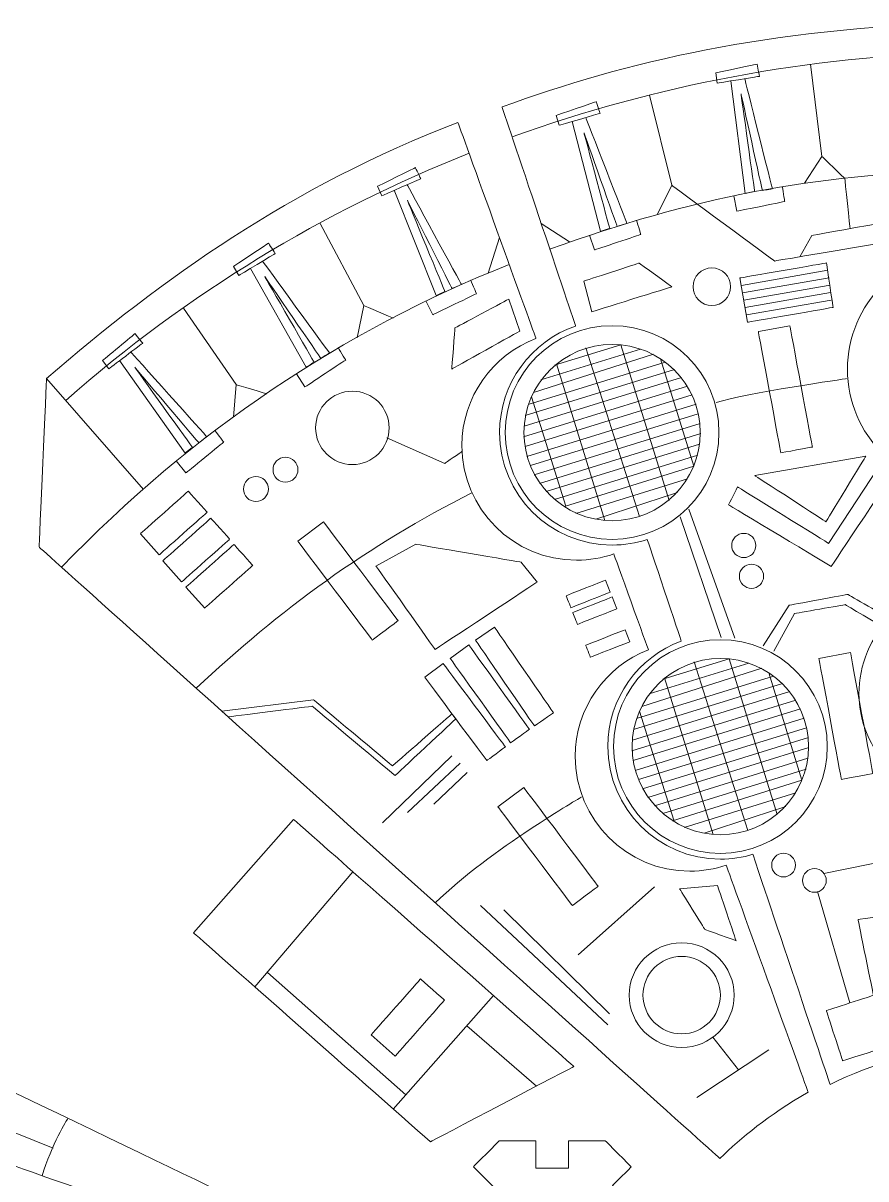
# Model space of a CAD drawing. Header units: centimetres. Extents: x -38.8 to 38.7, y -43.9 to 43.9.
# Drawn here: x -29.31 to -20.63, y -22.84 to -10.92 of the extents above; entities that cross this region are included whole.
import ezdxf

# ---------------------------------------------------------------- set-up
doc = ezdxf.new("R2010")
doc.units = ezdxf.units.CM
doc.header["$MEASUREMENT"] = 0
doc.layers.add('Layer 1', color=7, linetype='Continuous')

msp = doc.modelspace()

# ---------------------------------------------------------------- linework, layer by layer
at = {"layer": 'Layer 1', "color": 114, "lineweight": 20}
for centre, major_axis in [((-22.21483, -13.64057), (0, 0.19393)), ((-23.24247, -15.14398), (0, 1.10103)), ((-23.24247, -15.14398), (0, 0.90858)), ((-25.91899, -15.09576), (0, 0.37834)), ((-26.60842, -15.52758), (0, 0.12849)), ((-26.91269, -15.72602), (0, 0.12849)), ((-21.88561, -16.3081), (0, 0.1249)), ((-21.80623, -16.6256), (0, 0.1249)), ((-22.12686, -18.38089), (0, 1.10103)), ((-22.12686, -18.38089), (0, 0.90858)), ((-21.4755, -19.60217), (0, 0.1222)), ((-21.158, -19.76092), (0, 0.1222)), ((-22.52572, -20.94305), (0, 0.54001)), ((-22.52572, -20.94305), (0, 0.39878))]:
    msp.add_ellipse(centre, major_axis=major_axis, ratio=1, dxfattribs=at)
at = {"layer": 'Layer 1', "color": 250, "lineweight": 20}
for points, knots in [([(-22.12687, -19.54061), (-22.01049, -19.54061), (-21.89814, -19.52339), (-21.79216, -19.49149), (-21.79216, -19.49149), (-21.79216, -19.49149), (-20.99638, -21.86407), (-20.99638, -21.86407), (-20.99638, -21.86407), (-20.55687, -21.64382), (-20.09133, -21.51325), (-19.58624, -21.51892), (-19.58624, -21.51892), (-19.58624, -21.51892), (-19.58861, -19.08347), (-19.58861, -19.08347), (-19.58861, -19.08347), (-19.26893, -19.08085), (-18.97865, -18.95509), (-18.76275, -18.75135), (-18.76275, -18.75135), (-18.76275, -18.75135), (-18.76246, -18.74694), (-18.76246, -18.74694), (-18.76246, -18.74694), (-18.76246, -18.74694), (-18.51782, -17.30287), (-18.51782, -17.30287), (-18.51782, -17.30287), (-18.71992, -16.91531), (-19.12429, -16.64999), (-19.59097, -16.64706), (-19.59097, -16.64706), (-19.59097, -16.64706), (-19.59188, -15.71453), (-19.59188, -15.71453), (-19.59188, -15.71453), (-19.59188, -15.71453), (-19.59442, -15.71456), (-19.59442, -15.71456), (-19.59442, -15.71456), (-20.26965, -15.71456), (-20.81706, -15.16715), (-20.81706, -14.49189), (-20.81706, -14.49189), (-20.81706, -13.81666), (-20.26965, -13.26925), (-19.59442, -13.26925), (-19.59442, -13.26925), (-19.59442, -13.26925), (-19.59425, -13.26925), (-19.59425, -13.26925), (-19.59425, -13.26925), (-19.59425, -13.26925), (-19.59653, -10.92396), (-19.59653, -10.92396), (-19.59653, -10.92396), (-21.63523, -10.97004), (-23.1051, -11.32494), (-24.376, -11.78789), (-24.376, -11.78789), (-24.376, -11.78789), (-23.61841, -14.04659), (-23.61841, -14.04659), (-23.61841, -14.04659), (-24.07437, -14.20276), (-24.40219, -14.63508), (-24.40219, -15.14397), (-24.40219, -15.14397), (-24.40219, -15.78447), (-23.88296, -16.3037), (-23.24248, -16.3037), (-23.24248, -16.3037), (-23.11614, -16.3037), (-22.99454, -16.28343), (-22.88069, -16.24607), (-22.88069, -16.24607), (-22.88069, -16.24607), (-22.52953, -17.29303), (-22.52953, -17.29303), (-22.52953, -17.29303), (-22.97151, -17.4567), (-23.28658, -17.88199), (-23.28658, -18.38088), (-23.28658, -18.38088), (-23.28658, -19.02138), (-22.76735, -19.54061), (-22.12687, -19.54061)], [0, 0, 0, 0, 0.04347826, 0.04347826, 0.04347826, 0.04347827, 0.08695652, 0.08695652, 0.08695652, 0.08695653, 0.13043478, 0.13043478, 0.13043478, 0.13043479, 0.17391304, 0.17391304, 0.17391304, 0.17391305, 0.2173913, 0.2173913, 0.2173913, 0.21739131, 0.26086957, 0.26086957, 0.26086957, 0.26086958, 0.30434783, 0.30434783, 0.30434783, 0.30434784, 0.34782609, 0.34782609, 0.34782609, 0.3478261, 0.39130435, 0.39130435, 0.39130435, 0.39130436, 0.43478261, 0.43478261, 0.43478261, 0.43478262, 0.47826087, 0.47826087, 0.47826087, 0.47826088, 0.52173913, 0.52173913, 0.52173913, 0.52173914, 0.56521739, 0.56521739, 0.56521739, 0.5652174, 0.60869565, 0.60869565, 0.60869565, 0.60869566, 0.65217391, 0.65217391, 0.65217391, 0.65217392, 0.69565217, 0.69565217, 0.69565217, 0.69565218, 0.73913043, 0.73913043, 0.73913043, 0.73913044, 0.7826087, 0.7826087, 0.7826087, 0.78260871, 0.82608696, 0.82608696, 0.82608696, 0.82608697, 0.86956522, 0.86956522, 0.86956522, 0.86956523, 0.91304348, 0.91304348, 0.91304348, 0.91304349, 1, 1, 1, 1]), ([(-24.83121, -11.94714), (-26.55818, -12.61279), (-27.87698, -13.55651), (-29.07015, -14.58582), (-29.07015, -14.58582), (-29.07015, -14.58582), (-29.1479, -16.32373), (-29.1479, -16.32373), (-29.1479, -16.32373), (-29.1479, -16.32373), (-22.13085, -22.62743), (-22.13085, -22.62743), (-22.13085, -22.62743), (-21.90852, -22.41006), (-21.64062, -22.18659), (-21.2222, -21.9429), (-21.2222, -21.9429), (-21.2222, -21.9429), (-22.06667, -19.604), (-22.06667, -19.604), (-22.06667, -19.604), (-22.18463, -19.64354), (-22.31087, -19.66499), (-22.44213, -19.66499), (-22.44213, -19.66499), (-23.09421, -19.66499), (-23.62282, -19.13638), (-23.62282, -18.4843), (-23.62282, -18.4843), (-23.62282, -17.98259), (-23.30987, -17.55404), (-22.86856, -17.38304), (-22.86856, -17.38304), (-22.86856, -17.38304), (-23.22497, -16.39589), (-23.22497, -16.39589), (-23.22497, -16.39589), (-23.3455, -16.43739), (-23.47485, -16.45998), (-23.60948, -16.45998), (-23.60948, -16.45998), (-24.26156, -16.45998), (-24.79017, -15.93137), (-24.79017, -15.27929), (-24.79017, -15.27929), (-24.79017, -14.77421), (-24.47299, -14.34328), (-24.02697, -14.17463), (-24.02697, -14.17463), (-24.02697, -14.17463), (-24.83121, -11.94714), (-24.83121, -11.94714)], [0, 0, 0, 0, 0.07142857, 0.07142857, 0.07142857, 0.07142858, 0.14285714, 0.14285714, 0.14285714, 0.14285715, 0.21428571, 0.21428571, 0.21428571, 0.21428572, 0.28571429, 0.28571429, 0.28571429, 0.2857143, 0.35714286, 0.35714286, 0.35714286, 0.35714287, 0.42857143, 0.42857143, 0.42857143, 0.42857144, 0.5, 0.5, 0.5, 0.50000001, 0.57142857, 0.57142857, 0.57142857, 0.57142858, 0.64285714, 0.64285714, 0.64285714, 0.64285715, 0.71428571, 0.71428571, 0.71428571, 0.71428572, 0.78571429, 0.78571429, 0.78571429, 0.7857143, 0.85714286, 0.85714286, 0.85714286, 0.85714287, 1, 1, 1, 1]), ([(-26.5247, -19.13125), (-26.5247, -19.13125), (-27.55627, -20.3008), (-27.55627, -20.3008), (-27.55627, -20.3008), (-27.55627, -20.3008), (-25.11466, -22.45433), (-25.11466, -22.45433), (-25.11466, -22.45433), (-25.11466, -22.45433), (-23.6364, -21.67878), (-23.6364, -21.67878), (-23.6364, -21.67878), (-23.6364, -21.67878), (-26.5247, -19.13125), (-26.5247, -19.13125)], [0, 0, 0, 0, 0.2, 0.2, 0.2, 0.20000001, 0.4, 0.4, 0.4, 0.40000001, 0.6, 0.6, 0.6, 0.60000001, 1, 1, 1, 1]), ([(-26.92411, -24.16099), (-26.86213, -23.88307), (-26.76549, -23.57025), (-26.62678, -23.28149), (-26.62678, -23.28149), (-26.62678, -23.28149), (-35.13201, -19.19197), (-35.13201, -19.19197), (-35.13201, -19.19197), (-35.64276, -20.18892), (-35.91185, -21.03339), (-36.1599, -22.17421), (-36.1599, -22.17421), (-36.1599, -22.17421), (-26.92411, -24.16099), (-26.92411, -24.16099)], [0, 0, 0, 0, 0.2, 0.2, 0.2, 0.20000001, 0.4, 0.4, 0.4, 0.40000001, 0.6, 0.6, 0.6, 0.60000001, 1, 1, 1, 1]), ([(-24.71017, -23.14653), (-24.71017, -23.14653), (-24.90765, -22.94719), (-24.90765, -22.94719), (-24.90765, -22.94719), (-24.90765, -22.94719), (-25.17875, -23.21829), (-25.17875, -23.21829), (-25.17875, -23.21829), (-25.17875, -23.21829), (-25.17875, -24.31158), (-25.17875, -24.31158), (-25.17875, -24.31158), (-25.17875, -24.31158), (-24.9152, -24.57512), (-24.9152, -24.57512), (-24.9152, -24.57512), (-24.9152, -24.57512), (-24.71942, -24.38117), (-24.71942, -24.38117), (-24.71942, -24.38117), (-24.71942, -24.38117), (-24.48434, -24.61846), (-24.48434, -24.61846), (-24.48434, -24.61846), (-24.48434, -24.61846), (-24.67902, -24.81131), (-24.67902, -24.81131), (-24.67902, -24.81131), (-24.67902, -24.81131), (-24.40567, -25.08466), (-24.40567, -25.08466), (-24.40567, -25.08466), (-24.40567, -25.08466), (-24.02074, -25.08466), (-24.02074, -25.08466), (-24.02074, -25.08466), (-24.02074, -25.08466), (-24.02074, -24.81721), (-24.02074, -24.81721), (-24.02074, -24.81721), (-24.02074, -24.81721), (-23.68673, -24.81721), (-23.68673, -24.81721), (-23.68673, -24.81721), (-23.68673, -24.81721), (-23.68673, -25.08466), (-23.68673, -25.08466), (-23.68673, -25.08466), (-23.68673, -25.08466), (-23.31238, -25.08466), (-23.31238, -25.08466), (-23.31238, -25.08466), (-23.31238, -25.08466), (-23.04523, -24.8175), (-23.04523, -24.8175), (-23.04523, -24.8175), (-23.04523, -24.8175), (-23.23318, -24.62778), (-23.23318, -24.62778), (-23.23318, -24.62778), (-23.23318, -24.62778), (-22.99588, -24.39271), (-22.99588, -24.39271), (-22.99588, -24.39271), (-22.99588, -24.39271), (-22.80904, -24.58131), (-22.80904, -24.58131), (-22.80904, -24.58131), (-22.80904, -24.58131), (-22.53931, -24.31158), (-22.53931, -24.31158), (-22.53931, -24.31158), (-22.53931, -24.31158), (-22.53931, -23.21829), (-22.53931, -23.21829), (-22.53931, -23.21829), (-22.53931, -23.21829), (-22.8087, -22.9489), (-22.8087, -22.9489), (-22.8087, -22.9489), (-22.8087, -22.9489), (-23.00309, -23.14146), (-23.00309, -23.14146), (-23.00309, -23.14146), (-23.00309, -23.14146), (-23.23816, -22.90417), (-23.23816, -22.90417), (-23.23816, -22.90417), (-23.23816, -22.90417), (-23.04489, -22.71271), (-23.04489, -22.71271), (-23.04489, -22.71271), (-23.04489, -22.71271), (-23.31238, -22.44522), (-23.31238, -22.44522), (-23.31238, -22.44522), (-23.31238, -22.44522), (-23.69354, -22.44522), (-23.69354, -22.44522), (-23.69354, -22.44522), (-23.69354, -22.44522), (-23.69354, -22.72541), (-23.69354, -22.72541), (-23.69354, -22.72541), (-23.69354, -22.72541), (-24.02755, -22.72541), (-24.02755, -22.72541), (-24.02755, -22.72541), (-24.02755, -22.72541), (-24.02755, -22.44522), (-24.02755, -22.44522), (-24.02755, -22.44522), (-24.02755, -22.44522), (-24.40567, -22.44522), (-24.40567, -22.44522), (-24.40567, -22.44522), (-24.40567, -22.44522), (-24.67146, -22.711), (-24.67146, -22.711), (-24.67146, -22.711), (-24.67146, -22.711), (-24.47288, -22.91145), (-24.47288, -22.91145), (-24.47288, -22.91145), (-24.47288, -22.91145), (-24.71017, -23.14653), (-24.71017, -23.14653)], [0, 0, 0, 0, 0.03030303, 0.03030303, 0.03030303, 0.03030304, 0.06060606, 0.06060606, 0.06060606, 0.06060607, 0.09090909, 0.09090909, 0.09090909, 0.0909091, 0.12121212, 0.12121212, 0.12121212, 0.12121213, 0.15151515, 0.15151515, 0.15151515, 0.15151516, 0.18181818, 0.18181818, 0.18181818, 0.18181819, 0.21212121, 0.21212121, 0.21212121, 0.21212122, 0.24242424, 0.24242424, 0.24242424, 0.24242425, 0.27272727, 0.27272727, 0.27272727, 0.27272728, 0.3030303, 0.3030303, 0.3030303, 0.30303031, 0.33333333, 0.33333333, 0.33333333, 0.33333334, 0.36363636, 0.36363636, 0.36363636, 0.36363637, 0.39393939, 0.39393939, 0.39393939, 0.3939394, 0.42424242, 0.42424242, 0.42424242, 0.42424243, 0.45454545, 0.45454545, 0.45454545, 0.45454546, 0.48484848, 0.48484848, 0.48484848, 0.48484849, 0.51515152, 0.51515152, 0.51515152, 0.51515153, 0.54545455, 0.54545455, 0.54545455, 0.54545456, 0.57575758, 0.57575758, 0.57575758, 0.57575759, 0.60606061, 0.60606061, 0.60606061, 0.60606062, 0.63636364, 0.63636364, 0.63636364, 0.63636365, 0.66666667, 0.66666667, 0.66666667, 0.66666668, 0.6969697, 0.6969697, 0.6969697, 0.69696971, 0.72727273, 0.72727273, 0.72727273, 0.72727274, 0.75757576, 0.75757576, 0.75757576, 0.75757577, 0.78787879, 0.78787879, 0.78787879, 0.7878788, 0.81818182, 0.81818182, 0.81818182, 0.81818183, 0.84848485, 0.84848485, 0.84848485, 0.84848486, 0.87878788, 0.87878788, 0.87878788, 0.87878789, 0.90909091, 0.90909091, 0.90909091, 0.90909092, 0.93939394, 0.93939394, 0.93939394, 0.93939395, 1, 1, 1, 1]), ([(-26.9433, -24.47678), (-26.99355, -24.81545), (-27.0228, -25.15542), (-26.97008, -25.5005), (-26.97008, -25.5005), (-26.97008, -25.5005), (-35.17847, -26.47259), (-35.17847, -26.47259), (-35.17847, -26.47259), (-35.17847, -26.47259), (-35.18398, -26.68326), (-35.18398, -26.68326), (-35.18398, -26.68326), (-35.18398, -26.68326), (-36.32299, -26.74504), (-36.32299, -26.74504), (-36.32299, -26.74504), (-36.51936, -25.37154), (-36.45917, -23.97867), (-36.18441, -22.56959), (-36.18441, -22.56959), (-36.18441, -22.56959), (-26.9433, -24.47678), (-26.9433, -24.47678)], [0, 0, 0, 0, 0.14285714, 0.14285714, 0.14285714, 0.14285715, 0.28571429, 0.28571429, 0.28571429, 0.2857143, 0.42857143, 0.42857143, 0.42857143, 0.42857144, 0.57142857, 0.57142857, 0.57142857, 0.57142858, 0.71428571, 0.71428571, 0.71428571, 0.71428572, 1, 1, 1, 1])]:
    msp.add_open_spline(points, degree=3, knots=knots, dxfattribs=at)
at = {"layer": 'Layer 1', "color": 114, "lineweight": 20}
for points in [[(-24.27273, -12.09578), (-22.79136, -11.56377), (-21.23531, -11.26541), (-19.59624, -11.22478)], [(-28.87278, -14.81214), (-27.61022, -13.70519), (-26.22116, -12.86293), (-24.71631, -12.26534)], [(-21.25839, -12.57463), (-21.25839, -12.57463), (-21.08054, -12.29722), (-21.08054, -12.29722)], [(-23.88598, -13.25436), (-22.40461, -12.72235), (-21.22856, -12.48399), (-19.58949, -12.44336)], [(-22.7769, -12.89874), (-22.7769, -12.89874), (-22.62831, -12.59458), (-22.62831, -12.59458)], [(-23.97311, -12.98906), (-23.97311, -12.98906), (-23.68329, -13.17824), (-23.68329, -13.17824)], [(-24.40315, -13.13265), (-24.40315, -13.13265), (-24.52104, -13.5019), (-24.52104, -13.5019)], [(-28.91627, -16.53181), (-27.56055, -15.12499), (-26.01746, -14.09523), (-24.30257, -13.41119)], [(-21.91063, -13.62683), (-21.91063, -13.62683), (-21.02009, -13.47192), (-21.02009, -13.47192)], [(-21.00729, -13.54794), (-21.00729, -13.54794), (-21.89783, -13.70285), (-21.89783, -13.70285)], [(-20.99719, -13.62442), (-20.99719, -13.62442), (-21.88539, -13.77893), (-21.88539, -13.77893)], [(-21.87218, -13.85489), (-21.87218, -13.85489), (-20.99296, -13.70195), (-20.99296, -13.70195)], [(-21.85897, -13.93082), (-21.85897, -13.93082), (-20.98524, -13.77884), (-20.98524, -13.77884)], [(-25.80003, -13.83519), (-25.80003, -13.83519), (-25.86861, -14.16669), (-25.86861, -14.16669)], [(-22.95041, -14.28336), (-22.95041, -14.28336), (-23.97554, -14.60006), (-23.97554, -14.60006)], [(-23.83667, -14.45081), (-23.83667, -14.45081), (-23.15335, -14.23971), (-23.15335, -14.23971)], [(-23.51191, -14.27183), (-23.51191, -14.27183), (-22.96055, -16.00797), (-22.96055, -16.00797)], [(-23.15098, -14.23994), (-23.15098, -14.23994), (-22.6556, -15.84344), (-22.6556, -15.84344)], [(-22.81629, -14.33675), (-22.81629, -14.33675), (-24.05138, -14.72982), (-24.05138, -14.72982)], [(-22.7431, -14.38481), (-22.7431, -14.38481), (-22.40185, -15.48939), (-22.40185, -15.48939)], [(-22.60094, -14.49441), (-22.60094, -14.49441), (-24.1386, -14.96944), (-24.1386, -14.96944)], [(-22.69657, -14.41761), (-22.69657, -14.41761), (-24.1079, -14.85362), (-24.1079, -14.85362)], [(-23.8171, -14.43448), (-23.8171, -14.43448), (-23.31818, -16.04945), (-23.31818, -16.04945)], [(-29.07015, -14.58582), (-29.07015, -14.58582), (-28.07283, -15.72946), (-28.07283, -15.72946)], [(-27.14557, -14.98729), (-27.14557, -14.98729), (-27.11497, -14.65016), (-27.11497, -14.65016)], [(-22.52629, -14.57769), (-22.52629, -14.57769), (-24.14875, -15.07891), (-24.14875, -15.07891)], [(-20.82561, -14.58873), (-20.82561, -14.58873), (-21.87358, -14.7382), (-22.16882, -14.83512)], [(-22.46509, -14.66512), (-22.46509, -14.66512), (-24.15449, -15.18703), (-24.15449, -15.18703)], [(-22.41602, -14.75629), (-22.41602, -14.75629), (-24.13957, -15.28876), (-24.13957, -15.28876)], [(-22.378, -14.85088), (-22.378, -14.85088), (-24.12163, -15.38955), (-24.12163, -15.38955)], [(-24.07419, -14.77769), (-24.07419, -14.77769), (-23.72054, -15.90359), (-23.72054, -15.90359)], [(-22.35464, -14.95), (-22.35464, -14.95), (-24.08504, -15.48458), (-24.08504, -15.48458)], [(-22.33437, -15.05008), (-22.33437, -15.05008), (-24.04529, -15.57864), (-24.04529, -15.57864)], [(-22.32953, -15.15493), (-22.32953, -15.15493), (-23.99015, -15.66795), (-23.99015, -15.66795)], [(-22.34189, -15.26508), (-22.34189, -15.26508), (-23.92234, -15.75334), (-23.92234, -15.75334)], [(-22.35982, -15.37696), (-22.35982, -15.37696), (-23.83507, -15.83271), (-23.83507, -15.83271)], [(-22.40185, -15.48939), (-22.40185, -15.48939), (-23.73444, -15.90796), (-23.73444, -15.90796)], [(-22.46493, -15.62211), (-22.46493, -15.62211), (-23.61484, -15.97735), (-23.61484, -15.97735)], [(-24.68771, -15.76681), (-25.74618, -16.29469), (-26.68056, -16.98115), (-27.52739, -17.77949)], [(-22.5694, -15.76072), (-22.5694, -15.76072), (-23.40854, -16.03742), (-23.40854, -16.03742)], [(-22.45352, -15.93529), (-22.45352, -15.93529), (-21.97946, -17.26517), (-21.97946, -17.26517)], [(-22.54168, -16.01442), (-22.54168, -16.01442), (-22.11766, -17.25687), (-22.11766, -17.25687)], [(-22.72106, -17.68772), (-22.72106, -17.68772), (-22.03774, -17.47662), (-22.03774, -17.47662)], [(-22.3963, -17.50874), (-22.3963, -17.50874), (-21.84494, -19.24488), (-21.84494, -19.24488)], [(-22.03537, -17.47685), (-22.03537, -17.47685), (-21.53999, -19.08035), (-21.53999, -19.08035)], [(-21.70068, -17.57366), (-21.70068, -17.57366), (-22.93577, -17.96673), (-22.93577, -17.96673)], [(-21.8348, -17.52027), (-21.8348, -17.52027), (-22.85993, -17.83697), (-22.85993, -17.83697)], [(-21.62749, -17.62172), (-21.62749, -17.62172), (-21.28624, -18.7263), (-21.28624, -18.7263)], [(-21.48533, -17.73132), (-21.48533, -17.73132), (-23.02299, -18.20635), (-23.02299, -18.20635)], [(-21.58096, -17.65452), (-21.58096, -17.65452), (-22.99229, -18.09053), (-22.99229, -18.09053)], [(-22.70149, -17.67139), (-22.70149, -17.67139), (-22.20257, -19.28636), (-22.20257, -19.28636)], [(-21.41068, -17.8146), (-21.41068, -17.8146), (-23.03314, -18.31582), (-23.03314, -18.31582)], [(-21.34948, -17.90203), (-21.34948, -17.90203), (-23.03888, -18.42394), (-23.03888, -18.42394)], [(-21.30041, -17.9932), (-21.30041, -17.9932), (-23.02396, -18.52567), (-23.02396, -18.52567)], [(-21.26239, -18.08779), (-21.26239, -18.08779), (-23.00602, -18.62646), (-23.00602, -18.62646)], [(-22.95858, -18.0146), (-22.95858, -18.0146), (-22.60493, -19.1405), (-22.60493, -19.1405)], [(-21.23903, -18.18691), (-21.23903, -18.18691), (-22.96943, -18.72149), (-22.96943, -18.72149)], [(-21.21876, -18.28699), (-21.21876, -18.28699), (-22.92968, -18.81555), (-22.92968, -18.81555)], [(-21.21392, -18.39184), (-21.21392, -18.39184), (-22.87454, -18.90486), (-22.87454, -18.90486)], [(-25.60948, -19.1657), (-25.60948, -19.1657), (-24.89511, -18.47779), (-24.89511, -18.47779)], [(-25.35152, -19.05987), (-25.35152, -19.05987), (-24.80912, -18.55055), (-24.80912, -18.55055)], [(-21.22628, -18.50199), (-21.22628, -18.50199), (-22.80673, -18.99025), (-22.80673, -18.99025)], [(-25.08032, -18.97388), (-25.08032, -18.97388), (-24.73636, -18.64977), (-24.73636, -18.64977)], [(-21.24421, -18.61387), (-21.24421, -18.61387), (-22.71946, -19.06962), (-22.71946, -19.06962)], [(-21.28624, -18.7263), (-21.28624, -18.7263), (-22.61883, -19.14487), (-22.61883, -19.14487)], [(-23.55952, -18.90224), (-23.55952, -18.90224), (-24.48795, -19.43447), (-25.06558, -19.99104)], [(-21.34932, -18.85902), (-21.34932, -18.85902), (-22.49923, -19.21426), (-22.49923, -19.21426)], [(-21.45379, -18.99763), (-21.45379, -18.99763), (-22.29293, -19.27433), (-22.29293, -19.27433)], [(-20.36623, -19.54957), (-20.36623, -19.54957), (-21.06189, -19.69062), (-21.06189, -19.69062)], [(-26.92335, -20.85903), (-26.92335, -20.85903), (-25.91287, -19.67089), (-25.91287, -19.67089)], [(-22.80489, -19.82715), (-22.80489, -19.82715), (-23.59203, -20.52829), (-23.59203, -20.52829)], [(-20.79196, -21.02368), (-20.79196, -21.02368), (-21.12498, -19.87534), (-21.12498, -19.87534)], [(-24.59745, -20.01897), (-24.59745, -20.01897), (-23.28776, -21.24928), (-23.28776, -21.24928)], [(-24.35933, -20.06527), (-24.35933, -20.06527), (-23.26792, -21.13683), (-23.26792, -21.13683)], [(-26.79297, -20.71121), (-26.79297, -20.71121), (-25.36692, -21.96899), (-25.36692, -21.96899)], [(-25.49731, -22.11682), (-25.49731, -22.11682), (-24.46575, -20.94727), (-24.46575, -20.94727)], [(-24.73981, -21.25799), (-24.73981, -21.25799), (-24.02042, -21.88025), (-24.02042, -21.88025)], [(-22.20534, -21.3778), (-22.20534, -21.3778), (-21.94126, -21.71456), (-21.94126, -21.71456)], [(-22.36833, -21.99673), (-22.36833, -21.99673), (-21.6275, -21.50725), (-21.6275, -21.50725)], [(-29.00094, -22.52083), (-29.00094, -22.52083), (-31.01635, -21.711), (-31.01635, -21.711)], [(-28.85434, -22.21902), (-28.85434, -22.21902), (-29.01993, -22.48729), (-29.11603, -22.80572)]]:
    msp.add_open_spline(points, degree=3, dxfattribs=at)
for points, knots in [([(-22.17511, -11.43671), (-22.17511, -11.43671), (-22.15826, -11.54213), (-22.15826, -11.54213), (-22.15826, -11.54213), (-22.15826, -11.54213), (-21.72468, -11.47288), (-21.72468, -11.47288), (-21.72468, -11.47288), (-21.72468, -11.47288), (-21.74912, -11.34818), (-21.74912, -11.34818), (-21.74912, -11.34818), (-21.74912, -11.34818), (-22.17511, -11.43671), (-22.17511, -11.43671)], [0, 0, 0, 0, 0.2, 0.2, 0.2, 0.20000001, 0.4, 0.4, 0.4, 0.40000001, 0.6, 0.6, 0.6, 0.60000001, 1, 1, 1, 1]), ([(-21.19959, -11.34753), (-21.19959, -11.34753), (-21.08053, -12.29723), (-21.08053, -12.29723), (-21.08053, -12.29723), (-21.08053, -12.29723), (-20.84489, -12.52674), (-20.84489, -12.52674), (-20.84489, -12.52674), (-20.84489, -12.52674), (-20.79024, -13.04185), (-20.79024, -13.04185)], [0, 0, 0, 0, 0.25, 0.25, 0.25, 0.25000001, 0.5, 0.5, 0.5, 0.50000001, 1, 1, 1, 1]), ([(-22.01934, -11.51994), (-22.01934, -11.51994), (-21.87015, -12.67878), (-21.87015, -12.67878), (-21.87015, -12.67878), (-21.87015, -12.67878), (-21.77395, -12.66099), (-21.77395, -12.66099), (-21.77395, -12.66099), (-21.77395, -12.66099), (-21.91374, -11.65255), (-21.91374, -11.65255), (-21.91374, -11.65255), (-21.91374, -11.65255), (-21.69489, -12.65004), (-21.69489, -12.65004), (-21.69489, -12.65004), (-21.69489, -12.65004), (-21.5917, -12.6325), (-21.5917, -12.6325), (-21.5917, -12.6325), (-21.5917, -12.6325), (-21.87534, -11.49694), (-21.87534, -11.49694)], [0, 0, 0, 0, 0.14285714, 0.14285714, 0.14285714, 0.14285715, 0.28571429, 0.28571429, 0.28571429, 0.2857143, 0.42857143, 0.42857143, 0.42857143, 0.42857144, 0.57142857, 0.57142857, 0.57142857, 0.57142858, 0.71428571, 0.71428571, 0.71428571, 0.71428572, 1, 1, 1, 1]), ([(-22.85615, -11.66498), (-22.85615, -11.66498), (-22.6283, -12.59459), (-22.6283, -12.59459), (-22.6283, -12.59459), (-22.6283, -12.59459), (-21.56661, -13.37594), (-21.56661, -13.37594), (-21.56661, -13.37594), (-21.56661, -13.37594), (-19.59447, -13.04519), (-19.59447, -13.04519)], [0, 0, 0, 0, 0.25, 0.25, 0.25, 0.25000001, 0.5, 0.5, 0.5, 0.50000001, 1, 1, 1, 1]), ([(-23.81836, -11.87491), (-23.81836, -11.87491), (-23.78849, -11.97741), (-23.78849, -11.97741), (-23.78849, -11.97741), (-23.78849, -11.97741), (-23.36693, -11.85462), (-23.36693, -11.85462), (-23.36693, -11.85462), (-23.36693, -11.85462), (-23.40674, -11.73395), (-23.40674, -11.73395), (-23.40674, -11.73395), (-23.40674, -11.73395), (-23.81836, -11.87491), (-23.81836, -11.87491)], [0, 0, 0, 0, 0.2, 0.2, 0.2, 0.20000001, 0.4, 0.4, 0.4, 0.40000001, 0.6, 0.6, 0.6, 0.60000001, 1, 1, 1, 1]), ([(-23.65342, -11.93807), (-23.65342, -11.93807), (-23.36087, -13.06925), (-23.36087, -13.06925), (-23.36087, -13.06925), (-23.36087, -13.06925), (-23.26764, -13.0396), (-23.26764, -13.0396), (-23.26764, -13.0396), (-23.26764, -13.0396), (-23.53211, -12.05647), (-23.53211, -12.05647), (-23.53211, -12.05647), (-23.53211, -12.05647), (-23.19056, -13.01888), (-23.19056, -13.01888), (-23.19056, -13.01888), (-23.19056, -13.01888), (-23.09036, -12.98861), (-23.09036, -12.98861), (-23.09036, -12.98861), (-23.09036, -12.98861), (-23.51341, -11.89729), (-23.51341, -11.89729)], [0, 0, 0, 0, 0.14285714, 0.14285714, 0.14285714, 0.14285715, 0.28571429, 0.28571429, 0.28571429, 0.2857143, 0.42857143, 0.42857143, 0.42857143, 0.42857144, 0.57142857, 0.57142857, 0.57142857, 0.57142858, 0.71428571, 0.71428571, 0.71428571, 0.71428572, 1, 1, 1, 1]), ([(-25.65963, -12.60582), (-25.65963, -12.60582), (-25.61696, -12.70368), (-25.61696, -12.70368), (-25.61696, -12.70368), (-25.61696, -12.70368), (-25.21445, -12.52823), (-25.21445, -12.52823), (-25.21445, -12.52823), (-25.21445, -12.52823), (-25.2693, -12.4136), (-25.2693, -12.4136), (-25.2693, -12.4136), (-25.2693, -12.4136), (-25.65963, -12.60582), (-25.65963, -12.60582)], [0, 0, 0, 0, 0.2, 0.2, 0.2, 0.20000001, 0.4, 0.4, 0.4, 0.40000001, 0.6, 0.6, 0.6, 0.60000001, 1, 1, 1, 1]), ([(-25.48799, -12.64747), (-25.48799, -12.64747), (-25.05383, -13.73221), (-25.05383, -13.73221), (-25.05383, -13.73221), (-25.05383, -13.73221), (-24.96514, -13.69093), (-24.96514, -13.69093), (-24.96514, -13.69093), (-24.96514, -13.69093), (-25.3526, -12.74946), (-25.3526, -12.74946), (-25.3526, -12.74946), (-25.3526, -12.74946), (-24.89132, -13.66056), (-24.89132, -13.66056), (-24.89132, -13.66056), (-24.89132, -13.66056), (-24.79579, -13.61779), (-24.79579, -13.61779), (-24.79579, -13.61779), (-24.79579, -13.61779), (-25.35431, -12.58919), (-25.35431, -12.58919)], [0, 0, 0, 0, 0.14285714, 0.14285714, 0.14285714, 0.14285715, 0.28571429, 0.28571429, 0.28571429, 0.2857143, 0.42857143, 0.42857143, 0.42857143, 0.42857144, 0.57142857, 0.57142857, 0.57142857, 0.57142858, 0.71428571, 0.71428571, 0.71428571, 0.71428572, 1, 1, 1, 1]), ([(-21.98735, -12.7043), (-21.98735, -12.7043), (-21.95625, -12.86208), (-21.95625, -12.86208), (-21.95625, -12.86208), (-21.95625, -12.86208), (-21.46401, -12.76349), (-21.46401, -12.76349), (-21.46401, -12.76349), (-21.46401, -12.76349), (-21.4878, -12.61255), (-21.4878, -12.61255)], [0, 0, 0, 0, 0.25, 0.25, 0.25, 0.25000001, 0.5, 0.5, 0.5, 0.50000001, 1, 1, 1, 1]), ([(-21.30765, -13.33251), (-21.30765, -13.33251), (-21.18434, -13.11333), (-21.18434, -13.11333), (-21.18434, -13.11333), (-21.18434, -13.11333), (-19.7622, -12.85536), (-19.7622, -12.85536)], [0, 0, 0, 0, 0.33333333, 0.33333333, 0.33333333, 0.33333334, 1, 1, 1, 1]), ([(-23.47397, -13.10919), (-23.47397, -13.10919), (-23.42344, -13.26186), (-23.42344, -13.26186), (-23.42344, -13.26186), (-23.42344, -13.26186), (-22.94733, -13.10264), (-22.94733, -13.10264), (-22.94733, -13.10264), (-22.94733, -13.10264), (-22.98977, -12.95585), (-22.98977, -12.95585)], [0, 0, 0, 0, 0.25, 0.25, 0.25, 0.25000001, 0.5, 0.5, 0.5, 0.50000001, 1, 1, 1, 1]), ([(-26.25114, -12.99105), (-26.25114, -12.99105), (-25.80002, -13.8352), (-25.80002, -13.8352), (-25.80002, -13.8352), (-25.80002, -13.8352), (-25.49784, -13.96515), (-25.49784, -13.96515)], [0, 0, 0, 0, 0.33333333, 0.33333333, 0.33333333, 0.33333334, 1, 1, 1, 1]), ([(-27.1449, -13.43399), (-27.1449, -13.43399), (-27.08973, -13.52539), (-27.08973, -13.52539), (-27.08973, -13.52539), (-27.08973, -13.52539), (-26.71379, -13.29855), (-26.71379, -13.29855), (-26.71379, -13.29855), (-26.71379, -13.29855), (-26.78323, -13.19213), (-26.78323, -13.19213), (-26.78323, -13.19213), (-26.78323, -13.19213), (-27.1449, -13.43399), (-27.1449, -13.43399)], [0, 0, 0, 0, 0.2, 0.2, 0.2, 0.20000001, 0.4, 0.4, 0.4, 0.40000001, 0.6, 0.6, 0.6, 0.60000001, 1, 1, 1, 1]), ([(-26.96928, -13.45271), (-26.96928, -13.45271), (-26.39629, -14.47097), (-26.39629, -14.47097), (-26.39629, -14.47097), (-26.39629, -14.47097), (-26.31379, -14.41839), (-26.31379, -14.41839), (-26.31379, -14.41839), (-26.31379, -14.41839), (-26.82165, -13.53602), (-26.82165, -13.53602), (-26.82165, -13.53602), (-26.82165, -13.53602), (-26.24461, -14.37858), (-26.24461, -14.37858), (-26.24461, -14.37858), (-26.24461, -14.37858), (-26.15552, -14.32361), (-26.15552, -14.32361), (-26.15552, -14.32361), (-26.15552, -14.32361), (-26.84442, -13.37737), (-26.84442, -13.37737)], [0, 0, 0, 0, 0.14285714, 0.14285714, 0.14285714, 0.14285715, 0.28571429, 0.28571429, 0.28571429, 0.2857143, 0.42857143, 0.42857143, 0.42857143, 0.42857144, 0.57142857, 0.57142857, 0.57142857, 0.57142858, 0.71428571, 0.71428571, 0.71428571, 0.71428572, 1, 1, 1, 1]), ([(-23.45313, -13.90044), (-23.45313, -13.90044), (-23.53251, -13.58294), (-23.53251, -13.58294), (-23.53251, -13.58294), (-23.53251, -13.58294), (-22.96365, -13.39773), (-22.96365, -13.39773), (-22.96365, -13.39773), (-22.96365, -13.39773), (-22.62595, -13.64163), (-22.62595, -13.64163), (-22.62595, -13.64163), (-22.62595, -13.64163), (-23.45313, -13.90044), (-23.45313, -13.90044)], [0, 0, 0, 0, 0.2, 0.2, 0.2, 0.20000001, 0.4, 0.4, 0.4, 0.40000001, 0.6, 0.6, 0.6, 0.60000001, 1, 1, 1, 1]), ([(-21.92503, -13.55109), (-21.92503, -13.55109), (-21.84576, -14.00678), (-21.84576, -14.00678), (-21.84576, -14.00678), (-21.84576, -14.00678), (-20.96546, -13.85364), (-20.96546, -13.85364), (-20.96546, -13.85364), (-20.96546, -13.85364), (-21.03449, -13.39617), (-21.03449, -13.39617), (-21.03449, -13.39617), (-21.03449, -13.39617), (-21.92503, -13.55109), (-21.92503, -13.55109)], [0, 0, 0, 0, 0.2, 0.2, 0.2, 0.20000001, 0.4, 0.4, 0.4, 0.40000001, 0.6, 0.6, 0.6, 0.60000001, 1, 1, 1, 1]), ([(-25.16093, -13.78622), (-25.16093, -13.78622), (-25.09137, -13.93121), (-25.09137, -13.93121), (-25.09137, -13.93121), (-25.09137, -13.93121), (-24.63941, -13.71269), (-24.63941, -13.71269), (-24.63941, -13.71269), (-24.63941, -13.71269), (-24.70018, -13.57249), (-24.70018, -13.57249)], [0, 0, 0, 0, 0.25, 0.25, 0.25, 0.25000001, 0.5, 0.5, 0.5, 0.50000001, 1, 1, 1, 1]), ([(-24.30642, -13.76815), (-24.30642, -13.76815), (-24.19397, -14.09888), (-24.19397, -14.09888), (-24.19397, -14.09888), (-24.19397, -14.09888), (-24.89512, -14.48914), (-24.89512, -14.48914), (-24.89512, -14.48914), (-24.89512, -14.48914), (-24.86204, -14.06581), (-24.86204, -14.06581), (-24.86204, -14.06581), (-24.86204, -14.06581), (-24.30642, -13.76815), (-24.30642, -13.76815)], [0, 0, 0, 0, 0.2, 0.2, 0.2, 0.20000001, 0.4, 0.4, 0.4, 0.40000001, 0.6, 0.6, 0.6, 0.60000001, 1, 1, 1, 1]), ([(-27.65881, -13.86255), (-27.65881, -13.86255), (-27.11498, -14.65016), (-27.11498, -14.65016), (-27.11498, -14.65016), (-27.11498, -14.65016), (-26.80002, -14.74504), (-26.80002, -14.74504)], [0, 0, 0, 0, 0.33333333, 0.33333333, 0.33333333, 0.33333334, 1, 1, 1, 1]), ([(-28.49405, -14.40214), (-28.49405, -14.40214), (-28.42985, -14.48743), (-28.42985, -14.48743), (-28.42985, -14.48743), (-28.42985, -14.48743), (-28.079, -14.22343), (-28.079, -14.22343), (-28.079, -14.22343), (-28.079, -14.22343), (-28.15893, -14.12465), (-28.15893, -14.12465), (-28.15893, -14.12465), (-28.15893, -14.12465), (-28.49405, -14.40214), (-28.49405, -14.40214)], [0, 0, 0, 0, 0.2, 0.2, 0.2, 0.20000001, 0.4, 0.4, 0.4, 0.40000001, 0.6, 0.6, 0.6, 0.60000001, 1, 1, 1, 1]), ([(-26.49535, -14.53858), (-26.49535, -14.53858), (-26.40734, -14.67318), (-26.40734, -14.67318), (-26.40734, -14.67318), (-26.40734, -14.67318), (-25.98803, -14.39713), (-25.98803, -14.39713), (-25.98803, -14.39713), (-25.98803, -14.39713), (-26.0667, -14.26614), (-26.0667, -14.26614)], [0, 0, 0, 0, 0.25, 0.25, 0.25, 0.25000001, 0.5, 0.5, 0.5, 0.50000001, 1, 1, 1, 1]), ([(-28.31744, -14.40285), (-28.31744, -14.40285), (-27.64357, -15.35735), (-27.64357, -15.35735), (-27.64357, -15.35735), (-27.64357, -15.35735), (-27.56687, -15.29663), (-27.56687, -15.29663), (-27.56687, -15.29663), (-27.56687, -15.29663), (-28.16208, -14.47067), (-28.16208, -14.47067), (-28.16208, -14.47067), (-28.16208, -14.47067), (-27.50211, -15.24997), (-27.50211, -15.24997), (-27.50211, -15.24997), (-27.50211, -15.24997), (-27.4191, -15.18621), (-27.4191, -15.18621), (-27.4191, -15.18621), (-27.4191, -15.18621), (-28.20091, -14.31516), (-28.20091, -14.31516)], [0, 0, 0, 0, 0.14285714, 0.14285714, 0.14285714, 0.14285715, 0.28571429, 0.28571429, 0.28571429, 0.2857143, 0.42857143, 0.42857143, 0.42857143, 0.42857144, 0.57142857, 0.57142857, 0.57142857, 0.57142858, 0.71428571, 0.71428571, 0.71428571, 0.71428572, 1, 1, 1, 1]), ([(-27.73523, -15.43472), (-27.73523, -15.43472), (-27.63394, -15.55964), (-27.63394, -15.55964), (-27.63394, -15.55964), (-27.63394, -15.55964), (-27.24497, -15.24226), (-27.24497, -15.24226), (-27.24497, -15.24226), (-27.24497, -15.24226), (-27.3366, -15.11998), (-27.3366, -15.11998)], [0, 0, 0, 0, 0.25, 0.25, 0.25, 0.25000001, 0.5, 0.5, 0.5, 0.50000001, 1, 1, 1, 1]), ([(-25.56307, -15.19875), (-25.56307, -15.19875), (-24.96787, -15.46154), (-24.96787, -15.46154), (-24.96787, -15.46154), (-24.96787, -15.46154), (-24.79153, -15.34094), (-24.79153, -15.34094)], [0, 0, 0, 0, 0.33333333, 0.33333333, 0.33333333, 0.33333334, 1, 1, 1, 1]), ([(-20.42831, -15.39787), (-20.42831, -15.39787), (-21.01099, -16.28634), (-21.01099, -16.28634), (-21.01099, -16.28634), (-21.01099, -16.28634), (-21.95026, -15.70426), (-21.95026, -15.70426), (-21.95026, -15.70426), (-21.95026, -15.70426), (-22.04285, -15.88947), (-22.04285, -15.88947), (-22.04285, -15.88947), (-22.04285, -15.88947), (-20.98452, -16.52447), (-20.98452, -16.52447), (-20.98452, -16.52447), (-20.98452, -16.52447), (-20.29969, -15.49891), (-20.29969, -15.49891)], [0, 0, 0, 0, 0.16666667, 0.16666667, 0.16666667, 0.16666668, 0.33333333, 0.33333333, 0.33333333, 0.33333334, 0.5, 0.5, 0.5, 0.50000001, 0.66666667, 0.66666667, 0.66666667, 0.66666668, 1, 1, 1, 1]), ([(-21.77304, -15.58716), (-21.77304, -15.58716), (-20.62872, -15.38872), (-20.62872, -15.38872), (-20.62872, -15.38872), (-20.62872, -15.38872), (-21.03882, -16.06341), (-21.03882, -16.06341), (-21.03882, -16.06341), (-21.03882, -16.06341), (-21.77304, -15.58716), (-21.77304, -15.58716)], [0, 0, 0, 0, 0.25, 0.25, 0.25, 0.25000001, 0.5, 0.5, 0.5, 0.50000001, 1, 1, 1, 1]), ([(-28.10323, -16.18756), (-28.10323, -16.18756), (-27.90986, -16.40508), (-27.90986, -16.40508), (-27.90986, -16.40508), (-27.90986, -16.40508), (-27.41549, -15.96562), (-27.41549, -15.96562), (-27.41549, -15.96562), (-27.41549, -15.96562), (-27.60886, -15.7481), (-27.60886, -15.7481), (-27.60886, -15.7481), (-27.60886, -15.7481), (-28.10323, -16.18756), (-28.10323, -16.18756)], [0, 0, 0, 0, 0.2, 0.2, 0.2, 0.20000001, 0.4, 0.4, 0.4, 0.40000001, 0.6, 0.6, 0.6, 0.60000001, 1, 1, 1, 1]), ([(-27.87171, -16.46537), (-27.87171, -16.46537), (-27.67834, -16.68289), (-27.67834, -16.68289), (-27.67834, -16.68289), (-27.67834, -16.68289), (-27.18397, -16.24343), (-27.18397, -16.24343), (-27.18397, -16.24343), (-27.18397, -16.24343), (-27.37734, -16.02591), (-27.37734, -16.02591), (-27.37734, -16.02591), (-27.37734, -16.02591), (-27.87171, -16.46537), (-27.87171, -16.46537)], [0, 0, 0, 0, 0.2, 0.2, 0.2, 0.20000001, 0.4, 0.4, 0.4, 0.40000001, 0.6, 0.6, 0.6, 0.60000001, 1, 1, 1, 1]), ([(-27.63359, -16.73657), (-27.63359, -16.73657), (-27.44022, -16.95409), (-27.44022, -16.95409), (-27.44022, -16.95409), (-27.44022, -16.95409), (-26.94585, -16.51463), (-26.94585, -16.51463), (-26.94585, -16.51463), (-26.94585, -16.51463), (-27.13922, -16.29711), (-27.13922, -16.29711), (-27.13922, -16.29711), (-27.13922, -16.29711), (-27.63359, -16.73657), (-27.63359, -16.73657)], [0, 0, 0, 0, 0.2, 0.2, 0.2, 0.20000001, 0.4, 0.4, 0.4, 0.40000001, 0.6, 0.6, 0.6, 0.60000001, 1, 1, 1, 1]), ([(-25.67564, -16.51983), (-25.67564, -16.51983), (-25.26554, -16.29493), (-25.26554, -16.29493), (-25.26554, -16.29493), (-25.26554, -16.29493), (-24.18074, -16.48014), (-24.18074, -16.48014), (-24.18074, -16.48014), (-24.18074, -16.48014), (-24.01538, -16.68519), (-24.01538, -16.68519), (-24.01538, -16.68519), (-24.01538, -16.68519), (-25.0671, -17.37973), (-25.0671, -17.37973), (-25.0671, -17.37973), (-25.0671, -17.37973), (-25.67564, -16.51983), (-25.67564, -16.51983)], [0, 0, 0, 0, 0.16666667, 0.16666667, 0.16666667, 0.16666668, 0.33333333, 0.33333333, 0.33333333, 0.33333334, 0.5, 0.5, 0.5, 0.50000001, 0.66666667, 0.66666667, 0.66666667, 0.66666668, 1, 1, 1, 1]), ([(-23.31004, -16.66608), (-23.31004, -16.66608), (-23.26144, -16.78912), (-23.26144, -16.78912), (-23.26144, -16.78912), (-23.26144, -16.78912), (-23.66747, -16.9495), (-23.66747, -16.9495), (-23.66747, -16.9495), (-23.66747, -16.9495), (-23.71607, -16.82646), (-23.71607, -16.82646), (-23.71607, -16.82646), (-23.71607, -16.82646), (-23.31004, -16.66608), (-23.31004, -16.66608)], [0, 0, 0, 0, 0.2, 0.2, 0.2, 0.20000001, 0.4, 0.4, 0.4, 0.40000001, 0.6, 0.6, 0.6, 0.60000001, 1, 1, 1, 1]), ([(-19.92087, -18.88388), (-19.46674, -19.02336), (-18.99144, -18.85461), (-18.7201, -18.49692), (-18.7201, -18.49692), (-18.7201, -18.49692), (-18.54996, -17.49257), (-18.54996, -17.49257), (-18.54996, -17.49257), (-18.65697, -17.16269), (-18.91766, -16.88842), (-19.27435, -16.77887), (-19.27435, -16.77887), (-19.85562, -16.60034), (-20.47158, -16.92684), (-20.6501, -17.50811), (-20.6501, -17.50811), (-20.82864, -18.0894), (-20.50214, -18.70536), (-19.92087, -18.88388)], [0, 0, 0, 0, 0.16666667, 0.16666667, 0.16666667, 0.16666668, 0.33333333, 0.33333333, 0.33333333, 0.33333334, 0.5, 0.5, 0.5, 0.50000001, 0.66666667, 0.66666667, 0.66666667, 0.66666668, 1, 1, 1, 1]), ([(-23.24201, -16.83833), (-23.24201, -16.83833), (-23.19341, -16.96137), (-23.19341, -16.96137), (-23.19341, -16.96137), (-23.19341, -16.96137), (-23.59944, -17.12175), (-23.59944, -17.12175), (-23.59944, -17.12175), (-23.59944, -17.12175), (-23.64804, -16.99871), (-23.64804, -16.99871), (-23.64804, -16.99871), (-23.64804, -16.99871), (-23.24201, -16.83833), (-23.24201, -16.83833)], [0, 0, 0, 0, 0.2, 0.2, 0.2, 0.20000001, 0.4, 0.4, 0.4, 0.40000001, 0.6, 0.6, 0.6, 0.60000001, 1, 1, 1, 1]), ([(-21.6859, -17.34364), (-21.6859, -17.34364), (-21.41767, -16.92483), (-21.41767, -16.92483), (-21.41767, -16.92483), (-21.41767, -16.92483), (-20.81574, -16.81238), (-20.81574, -16.81238), (-20.81574, -16.81238), (-20.81574, -16.81238), (-20.39441, -17.05276), (-20.39441, -17.05276)], [0, 0, 0, 0, 0.25, 0.25, 0.25, 0.25000001, 0.5, 0.5, 0.5, 0.50000001, 1, 1, 1, 1]), ([(-21.57751, -17.39612), (-21.57751, -17.39612), (-21.36475, -17.01082), (-21.36475, -17.01082), (-21.36475, -17.01082), (-21.36475, -17.01082), (-20.8422, -16.91822), (-20.8422, -16.91822), (-20.8422, -16.91822), (-20.8422, -16.91822), (-20.47079, -17.1373), (-20.47079, -17.1373)], [0, 0, 0, 0, 0.25, 0.25, 0.25, 0.25000001, 0.5, 0.5, 0.5, 0.50000001, 1, 1, 1, 1]), ([(-24.45421, -17.15013), (-24.45421, -17.15013), (-24.65042, -17.28506), (-24.65042, -17.28506), (-24.65042, -17.28506), (-24.65042, -17.28506), (-24.04321, -18.16798), (-24.04321, -18.16798), (-24.04321, -18.16798), (-24.04321, -18.16798), (-23.84701, -18.03304), (-23.84701, -18.03304), (-23.84701, -18.03304), (-23.84701, -18.03304), (-24.45421, -17.15013), (-24.45421, -17.15013)], [0, 0, 0, 0, 0.2, 0.2, 0.2, 0.20000001, 0.4, 0.4, 0.4, 0.40000001, 0.6, 0.6, 0.6, 0.60000001, 1, 1, 1, 1]), ([(-23.10835, -17.17669), (-23.10835, -17.17669), (-23.05975, -17.29973), (-23.05975, -17.29973), (-23.05975, -17.29973), (-23.05975, -17.29973), (-23.46578, -17.46011), (-23.46578, -17.46011), (-23.46578, -17.46011), (-23.46578, -17.46011), (-23.51438, -17.33707), (-23.51438, -17.33707), (-23.51438, -17.33707), (-23.51438, -17.33707), (-23.10835, -17.17669), (-23.10835, -17.17669)], [0, 0, 0, 0, 0.2, 0.2, 0.2, 0.20000001, 0.4, 0.4, 0.4, 0.40000001, 0.6, 0.6, 0.6, 0.60000001, 1, 1, 1, 1]), ([(-24.91221, -17.47145), (-24.91221, -17.47145), (-24.71863, -17.33276), (-24.71863, -17.33276), (-24.71863, -17.33276), (-24.71863, -17.33276), (-24.09456, -18.20384), (-24.09456, -18.20384), (-24.09456, -18.20384), (-24.09456, -18.20384), (-24.28814, -18.34253), (-24.28814, -18.34253), (-24.28814, -18.34253), (-24.28814, -18.34253), (-24.91221, -17.47145), (-24.91221, -17.47145)], [0, 0, 0, 0, 0.2, 0.2, 0.2, 0.20000001, 0.4, 0.4, 0.4, 0.40000001, 0.6, 0.6, 0.6, 0.60000001, 1, 1, 1, 1]), ([(-25.17359, -17.66596), (-25.17359, -17.66596), (-24.98262, -17.52371), (-24.98262, -17.52371), (-24.98262, -17.52371), (-24.98262, -17.52371), (-24.3425, -18.38307), (-24.3425, -18.38307), (-24.3425, -18.38307), (-24.3425, -18.38307), (-24.53347, -18.52532), (-24.53347, -18.52532), (-24.53347, -18.52532), (-24.53347, -18.52532), (-25.17359, -17.66596), (-25.17359, -17.66596)], [0, 0, 0, 0, 0.2, 0.2, 0.2, 0.20000001, 0.4, 0.4, 0.4, 0.40000001, 0.6, 0.6, 0.6, 0.60000001, 1, 1, 1, 1]), ([(-27.26365, -18.01642), (-27.26365, -18.01642), (-26.31911, -17.89885), (-26.31911, -17.89885), (-26.31911, -17.89885), (-26.31911, -17.89885), (-25.50551, -18.58015), (-25.50551, -18.58015), (-25.50551, -18.58015), (-25.50551, -18.58015), (-24.89278, -18.04295), (-24.89278, -18.04295), (-24.89278, -18.04295), (-24.89278, -18.04295), (-24.85353, -18.09564), (-24.85353, -18.09564), (-24.85353, -18.09564), (-24.85353, -18.09564), (-25.47906, -18.67937), (-25.47906, -18.67937), (-25.47906, -18.67937), (-25.47906, -18.67937), (-26.33234, -17.96499), (-26.33234, -17.96499), (-26.33234, -17.96499), (-26.33234, -17.96499), (-27.19819, -18.07522), (-27.19819, -18.07522)], [0, 0, 0, 0, 0.125, 0.125, 0.125, 0.12500001, 0.25, 0.25, 0.25, 0.25000001, 0.375, 0.375, 0.375, 0.37500001, 0.5, 0.5, 0.5, 0.50000001, 0.625, 0.625, 0.625, 0.62500001, 0.75, 0.75, 0.75, 0.75000001, 1, 1, 1, 1]), ([(-22.15666, -19.81392), (-22.15666, -19.81392), (-22.54693, -19.84699), (-22.54693, -19.84699), (-22.54693, -19.84699), (-22.54693, -19.84699), (-22.28896, -20.26371), (-22.28896, -20.26371), (-22.28896, -20.26371), (-22.28896, -20.26371), (-21.96484, -20.38277), (-21.96484, -20.38277), (-21.96484, -20.38277), (-21.96484, -20.38277), (-22.15666, -19.81392), (-22.15666, -19.81392)], [0, 0, 0, 0, 0.2, 0.2, 0.2, 0.20000001, 0.4, 0.4, 0.4, 0.40000001, 0.6, 0.6, 0.6, 0.60000001, 1, 1, 1, 1]), ([(-20.23183, -20.09832), (-20.23183, -20.09832), (-20.07308, -21.36832), (-20.07308, -21.36832), (-20.07308, -21.36832), (-20.07308, -21.36832), (-20.86683, -21.61968), (-20.86683, -21.61968), (-20.86683, -21.61968), (-20.86683, -21.61968), (-21.0346, -21.10238), (-21.0346, -21.10238), (-21.0346, -21.10238), (-21.0346, -21.10238), (-20.54933, -20.94499), (-20.54933, -20.94499), (-20.54933, -20.94499), (-20.54933, -20.94499), (-20.70808, -20.16447), (-20.70808, -20.16447), (-20.70808, -20.16447), (-20.70808, -20.16447), (-20.23183, -20.09832), (-20.23183, -20.09832)], [0, 0, 0, 0, 0.14285714, 0.14285714, 0.14285714, 0.14285715, 0.28571429, 0.28571429, 0.28571429, 0.2857143, 0.42857143, 0.42857143, 0.42857143, 0.42857144, 0.57142857, 0.57142857, 0.57142857, 0.57142858, 0.71428571, 0.71428571, 0.71428571, 0.71428572, 1, 1, 1, 1])]:
    msp.add_open_spline(points, degree=3, knots=knots, dxfattribs=at)
at = {"layer": 'Layer 1', "color": 240, "lineweight": 20}
for points in [[(-21.73555, -14.1027), (-21.73555, -14.1027), (-21.41092, -14.04256), (-21.41092, -14.04256), (-21.41092, -14.04256), (-21.41092, -14.04256), (-21.1792, -15.29348), (-21.1792, -15.29348), (-21.1792, -15.29348), (-21.1792, -15.29348), (-21.50383, -15.35361), (-21.50383, -15.35361), (-21.50383, -15.35361), (-21.50383, -15.35361), (-21.73555, -14.1027), (-21.73555, -14.1027)], [(-26.48064, -16.26523), (-26.48064, -16.26523), (-26.2152, -16.06526), (-26.2152, -16.06526), (-26.2152, -16.06526), (-26.2152, -16.06526), (-25.44853, -17.08293), (-25.44853, -17.08293), (-25.44853, -17.08293), (-25.44853, -17.08293), (-25.71397, -17.28289), (-25.71397, -17.28289), (-25.71397, -17.28289), (-25.71397, -17.28289), (-26.48064, -16.26523), (-26.48064, -16.26523)], [(-21.11131, -17.47254), (-21.11131, -17.47254), (-20.78669, -17.41241), (-20.78669, -17.41241), (-20.78669, -17.41241), (-20.78669, -17.41241), (-20.55577, -18.65897), (-20.55577, -18.65897), (-20.55577, -18.65897), (-20.55577, -18.65897), (-20.8804, -18.71911), (-20.8804, -18.71911), (-20.8804, -18.71911), (-20.8804, -18.71911), (-21.11131, -17.47254), (-21.11131, -17.47254)], [(-24.41847, -19.00252), (-24.41847, -19.00252), (-24.15304, -18.80255), (-24.15304, -18.80255), (-24.15304, -18.80255), (-24.15304, -18.80255), (-23.38637, -19.82021), (-23.38637, -19.82021), (-23.38637, -19.82021), (-23.38637, -19.82021), (-23.65181, -20.02018), (-23.65181, -20.02018), (-23.65181, -20.02018), (-23.65181, -20.02018), (-24.41847, -19.00252), (-24.41847, -19.00252)], [(-25.72623, -21.35358), (-25.72623, -21.35358), (-25.47854, -21.57204), (-25.47854, -21.57204), (-25.47854, -21.57204), (-25.47854, -21.57204), (-24.96933, -20.99472), (-24.96933, -20.99472), (-24.96933, -20.99472), (-24.96933, -20.99472), (-25.21702, -20.77625), (-25.21702, -20.77625), (-25.21702, -20.77625), (-25.21702, -20.77625), (-25.72623, -21.35358), (-25.72623, -21.35358)], [(-28.29796, -23.09072), (-28.29796, -23.09072), (-28.40705, -23.40238), (-28.40705, -23.40238), (-28.40705, -23.40238), (-28.40705, -23.40238), (-29.60314, -22.98372), (-29.60314, -22.98372), (-29.60314, -22.98372), (-29.60314, -22.98372), (-29.49405, -22.67205), (-29.49405, -22.67205), (-29.49405, -22.67205), (-29.49405, -22.67205), (-28.29796, -23.09072), (-28.29796, -23.09072)]]:
    msp.add_open_spline(points, degree=3, knots=[0, 0, 0, 0, 0.2, 0.2, 0.2, 0.20000001, 0.4, 0.4, 0.4, 0.40000001, 0.6, 0.6, 0.6, 0.60000001, 1, 1, 1, 1], dxfattribs=at)

doc.saveas('drawing.dxf')
